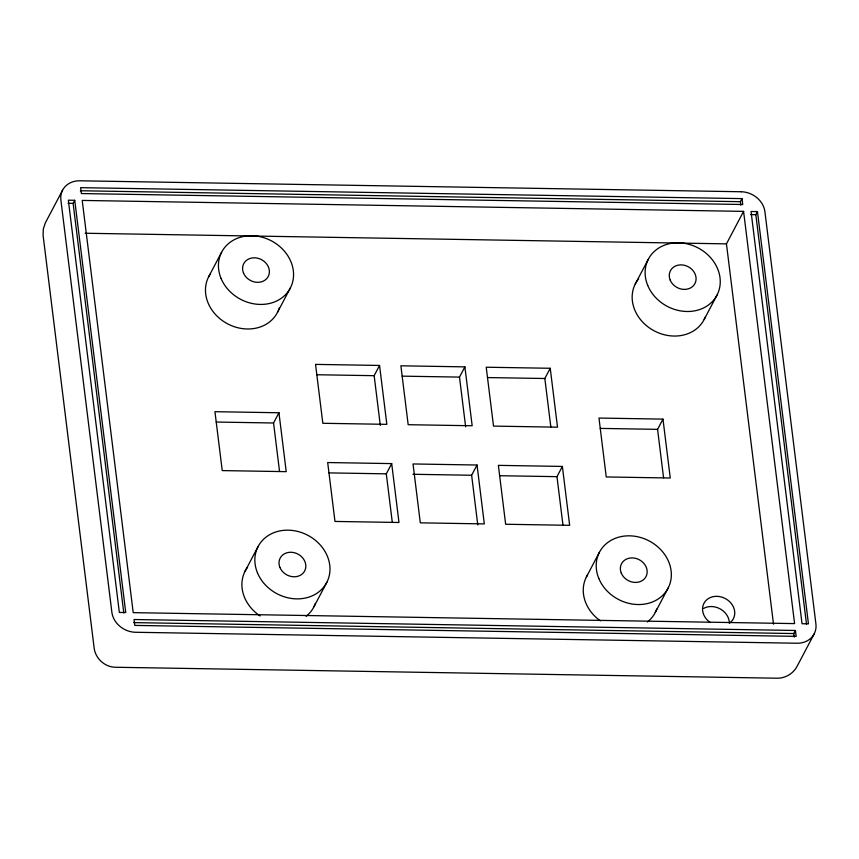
<?xml version="1.0" encoding="UTF-8"?>
<svg xmlns="http://www.w3.org/2000/svg" width="859" height="859" viewBox="0 0 859 859"><rect width="100%" height="100%" fill="white"/><g stroke="black" fill="none" stroke-linecap="round" stroke-linejoin="round"><path stroke-width="1.29" d="M62.524 190.301L45.387 222.792L43.326 228.87L43.079 235.237L94.071 647.428C95.038 658.187 104.744 667.228 115.578 667.26L776.761 678.202C785.137 678.492 793.319 673.66 797.141 666.208L814.268 633.727M123.793 612.939L73.122 203.368L74.744 200.297L68.344 200.19L119.347 612.424L125.747 612.531L74.744 200.297M208.587 276.92L221.536 252.353M277.5 312.343L290.449 287.776M279.54 471.419L273.559 422.993L278.95 412.76L214.943 411.697L222.234 470.592L286.23 471.655L278.95 412.76M245.008 571.364L257.958 546.807M380.312 425.42L374.159 375.684L379.549 365.451L315.543 364.388L322.834 423.283L386.84 424.346L379.549 365.451M313.932 606.787L326.882 582.23M392.284 522.251L386.303 473.835L391.693 463.602L327.687 462.539L334.978 521.434L398.984 522.487L391.693 463.602M465.642 426.826L459.49 377.101L464.891 366.868L400.885 365.805L408.175 424.7L472.171 425.753L464.891 366.868M477.787 524.978L471.634 475.252L477.035 465.02L413.029 463.957L420.309 522.841L484.315 523.904L477.035 465.02M550.823 426.934L544.831 378.508L550.232 368.275L486.226 367.222L493.506 426.107L557.512 427.17L550.232 368.275M635.273 283.985L648.223 259.429M562.967 525.085L556.976 476.659L562.366 466.426L498.37 465.363L505.65 524.258L569.657 525.321L562.366 466.426M740.823 205.215L740.383 201.682L742.004 198.612L80.639 187.659L81.358 193.554L742.734 204.506L742.004 198.612M773.508 624.182L726.456 243.859L743.583 211.378L82.217 200.426L133.209 612.65L794.586 623.602L743.583 211.378M806.504 624.246L755.834 214.675L757.455 211.604L751.045 211.497L802.048 623.731L808.448 623.827L757.455 211.604M704.197 319.408L717.147 294.852M663.567 477.776L657.575 429.35L662.976 419.117L598.97 418.065L606.25 476.949L670.256 478.012L662.976 419.117M586.364 577.023L599.314 552.455M655.277 612.446L668.227 587.878M794.253 637.077L793.813 633.545L795.434 630.474L134.058 619.522L134.788 625.406L796.164 636.358L795.434 630.474M80.359 190.752L740.383 201.682M68.011 203.282L73.122 203.368M750.712 214.589L755.834 214.675M85.202 233.251L726.456 243.859M316.821 374.739L374.159 375.684M402.162 376.145L459.49 377.101M487.493 377.563L544.831 378.508M216.221 422.048L273.559 422.993M600.237 428.405L657.575 429.35M328.965 472.89L386.303 473.835M412.964 474.275L471.634 475.252M499.637 475.714L556.976 476.659M133.779 622.614L793.813 633.545M710.35 622.56A16.6 14.163 27.8 0 1 705.765 600.742A16.6 14.163 27.8 0 1 729.57 601.622A16.6 14.163 27.8 0 1 729.323 623.258M703.682 608.387A16.6 14.163 27.8 0 1 729.259 621.54M705.218 317.164A38.741 33.039 27.8 0 1 652.829 330.092A38.741 33.039 27.8 0 1 638.666 278.81M279.358 307.747A38.741 33.039 27.8 0 1 228.709 324.401A38.741 33.039 27.8 0 1 210.476 273.731M315.393 603.383A38.741 33.039 27.8 0 1 306.072 616.322M260.116 615.957A38.741 33.039 27.8 0 1 247.628 567.176M656.738 609.042A38.741 33.039 27.8 0 1 647.428 621.97M600.42 620.885A38.741 33.039 27.8 0 1 587.577 574.875M741.156 191.75L79.78 180.798A22.141 18.877 27.8 0 0 60.882 200.072L111.874 612.295A22.141 18.877 27.8 0 0 135.636 632.278L797.012 643.23A22.141 18.877 27.8 0 0 815.91 623.956L764.918 211.733A22.141 18.877 27.8 0 0 741.156 191.75M221.031 278.359A38.741 33.039 27.8 0 0 285.403 294.798A38.741 33.039 27.8 0 0 261.555 237.052A38.741 33.039 27.8 0 0 221.031 278.359M647.718 285.424A38.741 33.039 27.8 0 0 712.09 301.863A38.741 33.039 27.8 0 0 688.242 244.117A38.741 33.039 27.8 0 0 647.718 285.424M257.453 572.813A38.741 33.039 27.8 0 0 321.824 589.242A38.741 33.039 27.8 0 0 297.976 531.496A38.741 33.039 27.8 0 0 257.453 572.813M598.809 578.461A38.741 33.039 27.8 0 0 663.18 594.9A38.741 33.039 27.8 0 0 639.332 537.154A38.741 33.039 27.8 0 0 598.809 578.461M243.505 273.033A13.841 11.801 27.8 0 0 266.494 278.896A13.841 11.801 27.8 0 0 257.979 258.28A13.841 11.801 27.8 0 0 243.505 273.033M279.937 567.477A13.841 11.801 27.8 0 0 302.926 573.35A13.841 11.801 27.8 0 0 294.401 552.724A13.841 11.801 27.8 0 0 279.937 567.477M670.192 280.098A13.841 11.801 27.8 0 0 693.181 285.972A13.841 11.801 27.8 0 0 684.666 265.345A13.841 11.801 27.8 0 0 670.192 280.098M621.282 573.136A13.841 11.801 27.8 0 0 644.271 578.998A13.841 11.801 27.8 0 0 635.757 558.382A13.841 11.801 27.8 0 0 621.282 573.136"/></g></svg>
